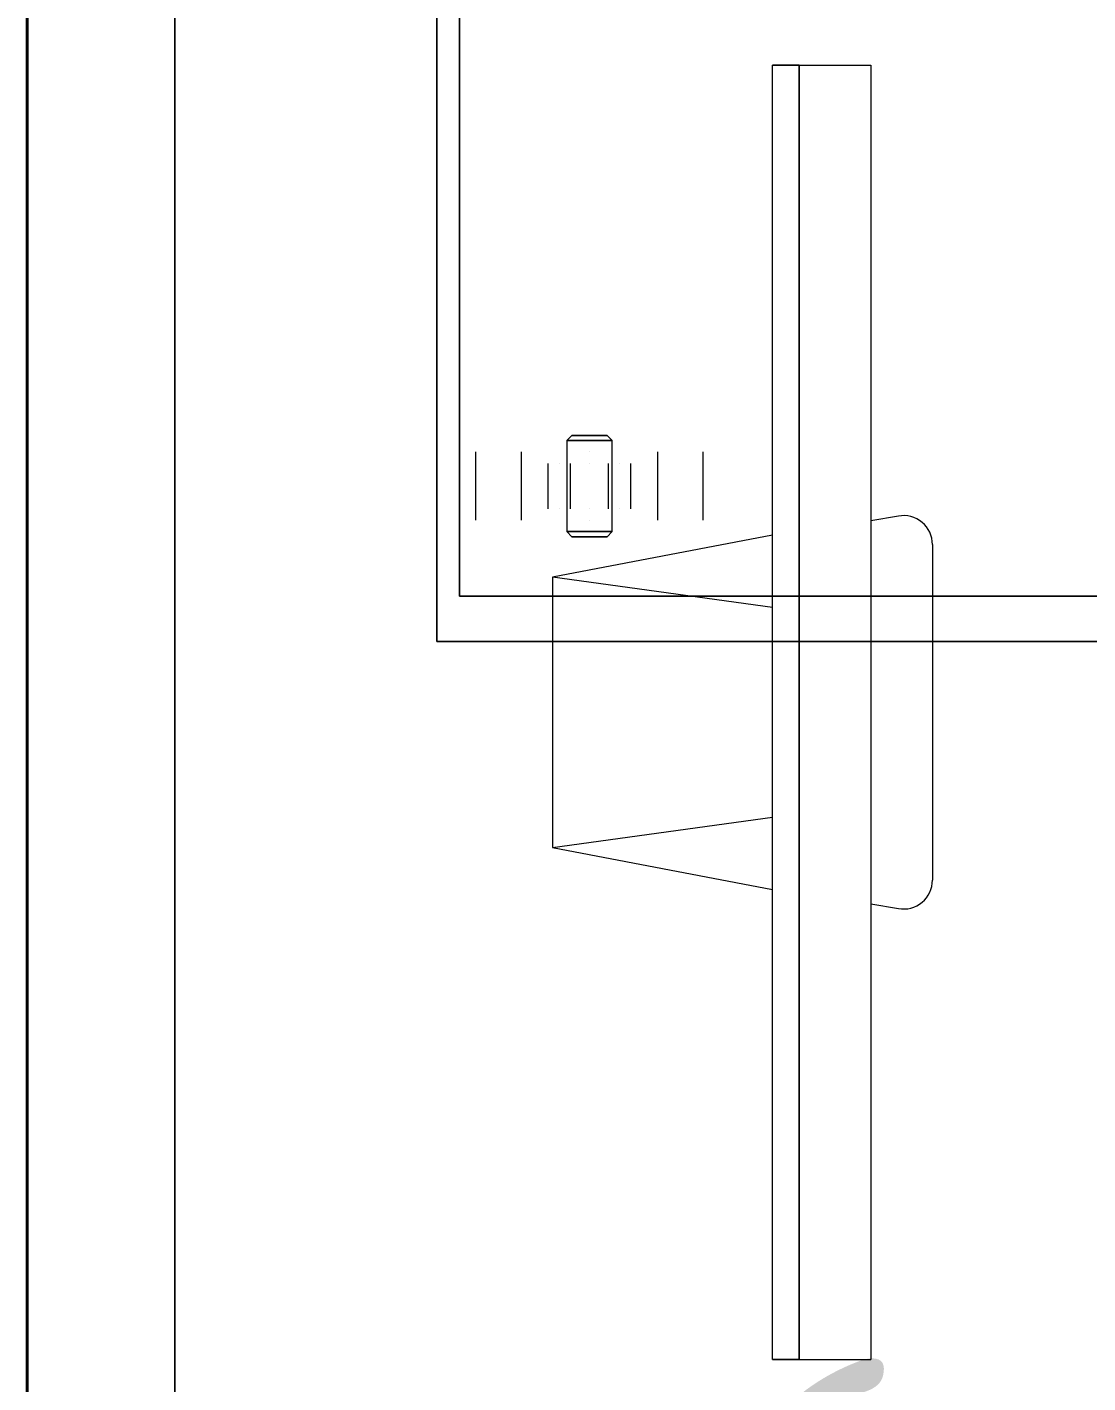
# Model space of a CAD drawing. Header units: millimetres. Extents: x -32954 to 151739, y -65671 to 56243.
# Drawn here: x -3550 to -3084, y -21878 to -21282 of the extents above; entities that cross this region are included whole.
import ezdxf

# ---------------------------------------------------------------- set-up
doc = ezdxf.new("R2010")
doc.units = ezdxf.units.MM
for name, color, linetype, lineweight in [('I-FURN', 7, 'Continuous', 9), ('M-EQPM', 7, 'Continuous', 9), ('M-EQPM-IDEN', 7, 'Continuous', 9), ('Стены разрез', 7, 'Continuous', 40)]:
    doc.layers.add(name, color=color, linetype=linetype, lineweight=lineweight)
doc.styles.add('GOST Common_I', font='GOST_Common Italic.ttf', dxfattribs={"width": 0.9, "height": 150})

# ---------------------------------------------------------------- blocks, each defined once
blk = doc.blocks.new('М167_Стол рабочий _ тумба подкатная - Стол рабочий _ тумба 1200 ГКБ-10528343-О_ТХ_01')
at = {"layer": 'I-FURN'}
for p, q in [((-120, -225), (-120, 245)), ((-120, -225), (-120, 245)), ((-120, -225), (-120, 245)), ((-120, 245), (-120, -225)), ((-120, 245), (-120, -225)), ((-120, 245), (-120, -225)), ((-100, -235), (-100, 235)), ((-100, 235), (-100, -235)), ((-153.31, -117.91), (-183.31, -117.91)), ((-153.31, -137.91), (-183.31, -137.91)), ((-158.31, -137.91), (-178.31, -137.91)), ((-158.31, -149.66), (-178.31, -149.66)), ((-158.31, -149.66), (-178.31, -149.66)), ((-178.31, -154.66), (-178.31, -154.66)), ((-178.31, -154.66), (-178.31, -154.66)), ((-178.31, -154.66), (-178.31, -154.66)), ((-178.31, -154.66), (-178.31, -154.66)), ((-158.31, -154.66), (-158.31, -154.66)), ((-158.31, -154.66), (-158.31, -154.66)), ((-158.31, -154.66), (-158.31, -154.66)), ((-158.31, -154.66), (-158.31, -154.66)), ((-188.31, -157.91), (-190.59, -160.2)), ((-190.59, -175.63), (-190.59, -160.2)), ((-190.59, -160.2), (-190.59, -175.63)), ((-148.31, -157.91), (-188.31, -157.91)), ((-188.31, -157.91), (-188.31, -177.91)), ((-188.31, -177.91), (-188.31, -157.91)), ((-158.31, -157.91), (-178.31, -157.91)), ((-178.31, -159.66), (-158.31, -159.66)), ((-178.31, -159.66), (-158.31, -159.66)), ((-146.02, -160.2), (-148.31, -157.91)), ((-148.31, -177.91), (-148.31, -157.91)), ((-148.31, -157.91), (-148.31, -177.91)), ((-146.02, -175.63), (-146.02, -160.2)), ((-146.02, -160.2), (-146.02, -175.63)), ((-183.31, -167.91), (-183.31, -167.91)), ((-183.31, -167.91), (-183.31, -167.91)), ((-183.31, -167.91), (-183.31, -167.91)), ((-183.31, -167.91), (-183.31, -167.91)), ((-178.31, -167.91), (-178.31, -167.91)), ((-178.31, -167.91), (-178.31, -167.91)), ((-178.31, -167.91), (-178.31, -167.91)), ((-178.31, -167.91), (-178.31, -167.91)), ((-158.31, -167.91), (-158.31, -167.91)), ((-158.31, -167.91), (-158.31, -167.91)), ((-158.31, -167.91), (-158.31, -167.91)), ((-158.31, -167.91), (-158.31, -167.91)), ((-153.31, -167.91), (-153.31, -167.91)), ((-153.31, -167.91), (-153.31, -167.91)), ((-153.31, -167.91), (-153.31, -167.91)), ((-153.31, -167.91), (-153.31, -167.91)), ((-190.59, -175.63), (-188.31, -177.91)), ((-188.31, -177.91), (-148.31, -177.91)), ((-158.31, -176.17), (-178.31, -176.17)), ((-158.31, -176.17), (-178.31, -176.17)), ((-178.31, -177.91), (-158.31, -177.91)), ((-148.31, -177.91), (-146.02, -175.63)), ((-178.31, -181.17), (-178.31, -181.17)), ((-178.31, -181.17), (-178.31, -181.17)), ((-178.31, -181.17), (-178.31, -181.17)), ((-178.31, -181.17), (-178.31, -181.17)), ((-158.31, -181.17), (-158.31, -181.17)), ((-158.31, -181.17), (-158.31, -181.17)), ((-158.31, -181.17), (-158.31, -181.17)), ((-158.31, -181.17), (-158.31, -181.17)), ((-178.31, -186.17), (-158.31, -186.17)), ((-178.31, -186.17), (-158.31, -186.17)), ((-183.31, -197.91), (-153.31, -197.91)), ((-178.31, -197.91), (-158.31, -197.91)), ((-183.31, -217.91), (-153.31, -217.91)), ((-120, -225), (-480, -225)), ((-480, -225), (-120, -225)), ((-120, -225), (-480, -225)), ((-480, -225), (-120, -225)), ((-120, -225), (-480, -225)), ((-480, -225), (-120, -225)), ((-500, -235), (-100, -235)), ((-100, -235), (-500, -235)), ((-600, -350), (600, -350)), ((600, -350), (-600, -350))]:
    blk.add_line(p, q, dxfattribs=at)
blk = doc.blocks.new('АРМ_Компьютер - ГКБ_АРМ2 _3_2_-10173054-О_ТХ_01')
at = {"layer": 'M-EQPM'}
for p, q in [((-73.76, 137.58), (73.76, 137.58)), ((-86.27, 122.67), (-84.14, 110.56)), ((84.14, 110.56), (86.27, 122.67)), ((-284.46, 67.38), (-284.46, 110.56)), ((-284.46, 110.56), (284.46, 110.56)), ((284.46, 67.38), (284.46, 110.56)), ((-284.46, 79.06), (-284.46, 67.38)), ((-284.46, 78.3), (-284.46, 79.06)), ((-284.46, 79.06), (284.46, 79.06)), ((284.46, 79.06), (-284.46, 79.06)), ((-284.46, 67.38), (-284.46, 78.3)), ((284.46, 79.06), (284.46, 78.3)), ((284.46, 67.38), (284.46, 79.06)), ((284.46, 78.3), (284.46, 67.38)), ((284.46, 67.38), (-284.46, 67.38)), ((284.46, 67.38), (-284.46, 67.38)), ((284.46, 67.38), (-284.46, 67.38)), ((-77.87, 67.38), (-59.46, -29.37)), ((-46.12, 67.38), (-59.46, -29.37)), ((59.46, -29.37), (46.12, 67.38)), ((59.46, -29.37), (77.87, 67.38)), ((-59.46, -29.37), (59.46, -29.37))]:
    blk.add_line(p, q, dxfattribs=at)
for centre, start, end in [((-73.76, 124.88), 90, 190), ((73.76, 124.88), 350, 90)]:
    blk.add_arc(centre, 12.7, start, end, dxfattribs=at)

msp = doc.modelspace()

# ---------------------------------------------------------------- linework, layer by layer
at = {"layer": 'Стены разрез'}
msp.add_line((-3550, -26284.43), (-3550, -20884.43), dxfattribs=at)

# ---------------------------------------------------------------- block references
at = {"layer": 'I-FURN', "rotation": 270.0000000000005}
msp.add_blockref('М167_Стол рабочий _ тумба подкатная - Стол рабочий _ тумба 1200 ГКБ-10528343-О_ТХ_01', (-3135.06, -21652.44), dxfattribs=at)
at = {"layer": 'M-EQPM', "rotation": 270.0000000000005}
msp.add_blockref('АРМ_Компьютер - ГКБ_АРМ2 _3_2_-10173054-О_ТХ_01', (-3289.9, -21583.57), dxfattribs=at)

# ---------------------------------------------------------------- texts
at = {"layer": 'M-EQPM-IDEN', "insert": (-3275.47, -21867.55), "char_height": 150, "width": 122.6582, "attachment_point": 1, "style": 'GOST Common_I'}
msp.add_mtext('\\fGOST Common|b0|i1|c204|p34|;\\W.9;6', dxfattribs=at)

doc.saveas('drawing.dxf')
